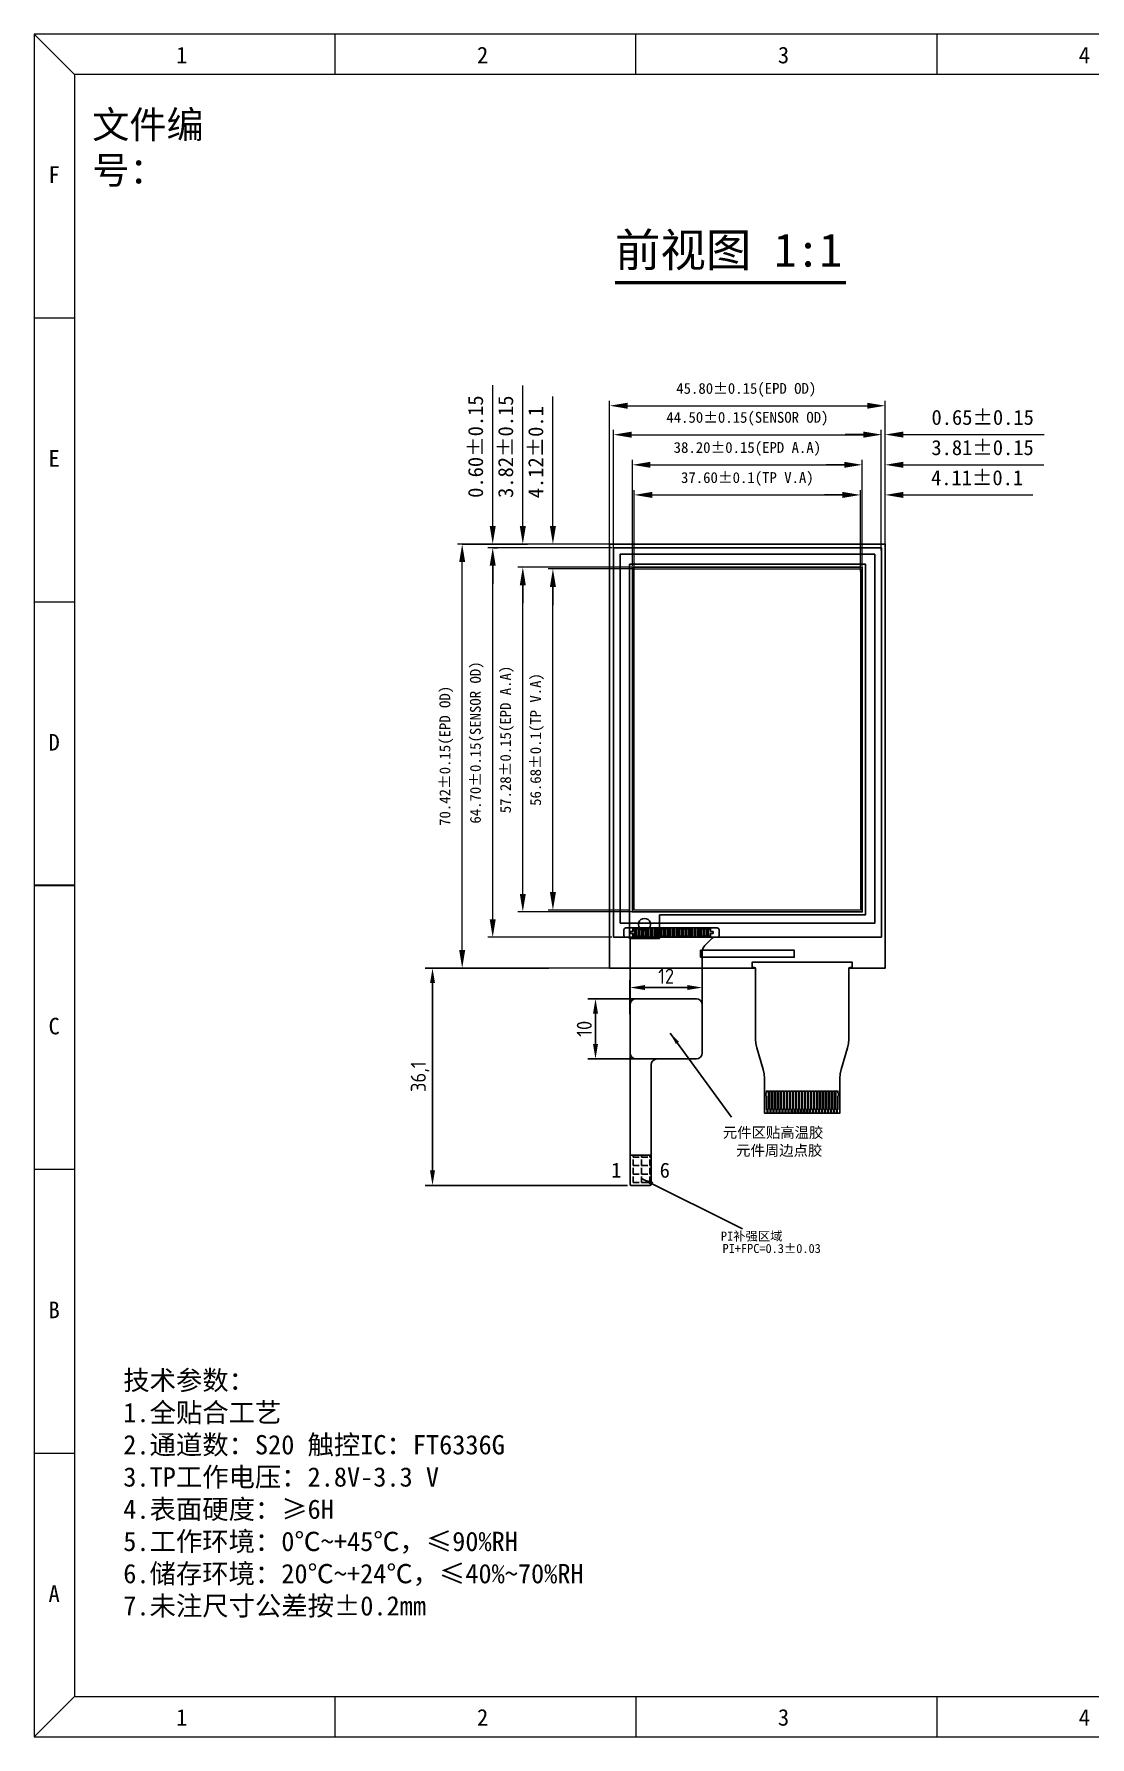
# Model space of a CAD drawing. Header units: millimetres. Extents: x 245 to 11863, y -5369 to 598.
# Drawn here: x 11462.3 to 11637.8, y -5368.9 to -5086.1 of the extents above; entities that cross this region are included whole.
import ezdxf
from ezdxf.enums import TextEntityAlignment as Align

# ---------------------------------------------------------------- set-up
doc = ezdxf.new("R2010")
doc.units = ezdxf.units.MM
for name, color, linetype in [('COVERLENS', 2, 'Continuous'), ('DIM', 7, 'Continuous'), ('GKO', 5, 'Continuous'), ('LCD', 240, 'Continuous'), ('SENSOR', 3, 'Continuous')]:
    doc.layers.add(name, color=color, linetype=linetype)
doc.layers.add('Sundenal', color=4, linetype='Continuous', lineweight=20)
doc.layers.add('文字', color=2, linetype='Continuous', lineweight=20)
doc.styles.get("Standard").update_dxf_attribs({"font": 'isocp2.shx', "bigfont": 'extfont2.shx'})
doc.styles.add('宋体', font='')
doc.styles.get('宋体').set_extended_font_data('SimSun')
doc.dimstyles.new('ISO-25', dxfattribs={"dimtxt": 2.5, "dimasz": 2.5, "dimexe": 1.25, "dimexo": 0.625, "dimtad": 1, "dimdec": 1, "dimtxsty": 'Standard', "dimcen": 2.5, "dimadec": 0, "dimazin": 0, "dimtfac": 1, "dimtdec": 1, "dimtmove": 0, "dimatfit": 3, "dimfxl": 1, "dimarcsym": 0})
doc.dimstyles.new('Sundenal', dxfattribs={"dimtxt": 3.5, "dimasz": 2, "dimexe": 1.5, "dimexo": 0.5, "dimtad": 1, "dimdsep": 46, "dimtxsty": 'Standard', "dimcen": 2.5, "dimadec": 0, "dimazin": 0, "dimtm": 1e-09, "dimtfac": 1, "dimtmove": 0, "dimatfit": 3, "dimfxl": 1, "dimarcsym": 0})
doc.dimstyles.new('Sundenal$0', dxfattribs={"dimtxt": 6, "dimasz": 3, "dimexe": 0.8, "dimexo": 0.8, "dimgap": 0.2, "dimtad": 1, "dimzin": 1, "dimdsep": 46, "dimtxsty": '宋体', "dimcen": 2.5, "dimadec": 0, "dimazin": 0, "dimtfac": 1, "dimtofl": 0, "dimtmove": 0, "dimatfit": 3, "dimfxl": 0.8, "dimtolj": 1, "dimlwd": 13, "dimlwe": 13, "dimarcsym": 0})

# ---------------------------------------------------------------- blocks, each defined once
blk = doc.blocks.new('sundenal')
at = {"layer": 'Sundenal', "color": 4}
blk.add_line((-856.53, 786.48), (-856.53, 805.66), dxfattribs=at)
at = {"layer": 'Sundenal', "color": 4, "lineweight": 30}
blk.add_line((-1122.21, 402.83), (-1141.39, 402.83), dxfattribs=at)
at = {"layer": 'Sundenal', "color": 4}
for points in [[(-1122.21, 786.48), (-1141.39, 805.66)], [(-998.96, 805.66), (-998.96, 786.48)], [(-714.1, 805.66), (-714.1, 786.48)], [(-1141.39, 671.38), (-1122.21, 671.38)], [(-1141.39, 537.11), (-1122.21, 537.11)], [(-1141.39, 268.55), (-1122.21, 268.55)], [(-1141.39, 134.28), (-1122.21, 134.28)], [(-1122.21, 19.18), (-1141.39, 0)], [(-998.96, 19.18), (-998.96, 0)], [(-856.53, 19.18), (-856.53, 0)], [(-714.1, 19.18), (-714.1, 0)]]:
    blk.add_lwpolyline(points, dxfattribs=at)
blk.add_lwpolyline([(-1141.39, 0), (0, 0), (0, 805.66), (-1141.39, 805.66)], close=True, dxfattribs=at)
at = {"layer": 'Sundenal', "ltscale": 0.2}
blk.add_lwpolyline([(-19.18, 786.48), (-1122.21, 786.48), (-1122.21, 19.18), (-19.18, 19.18)], close=True, dxfattribs=at)
at = {"layer": 'Sundenal', "color": 4, "style": '宋体'}
for s, p in [('1', (-1071.5, 795.73)), ('2', (-929.07, 795.73)), ('3', (-786.64, 795.73)), ('4', (-644.21, 795.73)), ('F', (-1131.87, 739.15)), ('E', (-1131.87, 604.87)), ('D', (-1131.87, 470.59)), ('C', (-1131.87, 336.32)), ('B', (-1131.87, 202.04)), ('A', (-1131.87, 67.76)), ('1', (-1071.5, 9.26)), ('2', (-929.07, 9.26)), ('3', (-786.64, 9.26)), ('4', (-644.21, 9.26))]:
    blk.add_text(s, height=7.85, dxfattribs=at).set_placement(p, align=Align.MIDDLE_CENTER)
blk = doc.blocks.new('*D26')
at = {"layer": 'Defpoints', "color": 0, "transparency": 16777216}
for p in [(11603.09, -5152.65), (11603.09, -5172.66), (11558.59, -5172.86)]:
    blk.add_point(p, dxfattribs=at)
at = {"layer": 'DIM', "color": 0, "lineweight": 13, "transparency": 16777216}
for p, q in [((11558.59, -5172.06), (11558.59, -5151.85)), ((11561.59, -5152.65), (11600.09, -5152.65)), ((11603.09, -5171.86), (11603.09, -5151.85))]:
    blk.add_line(p, q, dxfattribs=at)
at = {"layer": 'DIM', "color": 0, "transparency": 16777216}
for points in [[(11561.59, -5152.15), (11561.59, -5153.15), (11558.59, -5152.65)], [(11600.09, -5152.15), (11600.09, -5153.15), (11603.09, -5152.65)]]:
    blk.add_solid(points, dxfattribs=at)
at = {"layer": 'DIM', "color": 0, "lineweight": 30, "transparency": 16777216, "insert": (11580.84, -5150.01), "char_height": 3, "attachment_point": 5, "style": '宋体'}
blk.add_mtext('\\A1;{\\H0.6x;44.50±0.15(SENSOR OD)}', dxfattribs=at)
blk = doc.blocks.new('*D27')
at = {"layer": 'Defpoints', "color": 0, "transparency": 16777216}
for p in [(11599.93, -5157.65), (11561.73, -5175.21), (11599.93, -5175.23)]:
    blk.add_point(p, dxfattribs=at)
at = {"layer": 'DIM', "color": 0, "lineweight": 13, "transparency": 16777216}
for p, q in [((11561.73, -5174.41), (11561.73, -5156.85)), ((11564.73, -5157.65), (11596.93, -5157.65)), ((11599.93, -5174.43), (11599.93, -5156.85))]:
    blk.add_line(p, q, dxfattribs=at)
at = {"layer": 'DIM', "color": 0, "transparency": 16777216}
for points in [[(11564.73, -5157.15), (11564.73, -5158.15), (11561.73, -5157.65)], [(11596.93, -5157.15), (11596.93, -5158.15), (11599.93, -5157.65)]]:
    blk.add_solid(points, dxfattribs=at)
at = {"layer": 'DIM', "color": 0, "lineweight": 30, "transparency": 16777216, "insert": (11580.83, -5155.01), "char_height": 3, "attachment_point": 5, "style": '宋体'}
blk.add_mtext('\\A1;{\\H0.6x;38.20±0.15(EPD A.A)}', dxfattribs=at)
blk = doc.blocks.new('*D28')
at = {"layer": 'Defpoints', "color": 0, "transparency": 16777216}
for p in [(11599.63, -5162.65), (11562.03, -5176.2), (11599.63, -5176.17)]:
    blk.add_point(p, dxfattribs=at)
at = {"layer": 'DIM', "color": 0, "lineweight": 13, "transparency": 16777216}
for p, q in [((11562.03, -5175.4), (11562.03, -5161.85)), ((11565.03, -5162.65), (11596.63, -5162.65)), ((11599.63, -5175.37), (11599.63, -5161.85))]:
    blk.add_line(p, q, dxfattribs=at)
at = {"layer": 'DIM', "color": 0, "transparency": 16777216}
for points in [[(11565.03, -5162.15), (11565.03, -5163.15), (11562.03, -5162.65)], [(11596.63, -5162.15), (11596.63, -5163.15), (11599.63, -5162.65)]]:
    blk.add_solid(points, dxfattribs=at)
at = {"layer": 'DIM', "color": 0, "lineweight": 30, "transparency": 16777216, "insert": (11580.83, -5160.01), "char_height": 3, "attachment_point": 5, "style": '宋体'}
blk.add_mtext('\\A1;{\\H0.6x;37.60±0.1(TP V.A)}', dxfattribs=at)
blk = doc.blocks.new('*D29')
at = {"layer": 'Defpoints', "color": 0, "ltscale": 0.2, "transparency": 16777216}
for p in [(11561.33, -5244.47), (11561.33, -5249.5), (11573.33, -5249.5)]:
    blk.add_point(p, dxfattribs=at)
at = {"layer": 'SENSOR', "color": 0, "lineweight": -2, "ltscale": 0.2, "transparency": 16777216}
for p, q in [((11561.33, -5248.87), (11561.33, -5243.22)), ((11573.33, -5248.87), (11573.33, -5243.22)), ((11570.83, -5244.47), (11563.83, -5244.47))]:
    blk.add_line(p, q, dxfattribs=at)
at = {"layer": 'SENSOR', "color": 0, "ltscale": 0.2, "transparency": 16777216}
for points in [[(11563.83, -5244.05), (11563.83, -5244.88), (11561.33, -5244.47)], [(11570.83, -5244.05), (11570.83, -5244.88), (11573.33, -5244.47)]]:
    blk.add_solid(points, dxfattribs=at)
at = {"layer": 'SENSOR', "color": 0, "ltscale": 0.2, "transparency": 16777216, "insert": (11567.33, -5242.59), "char_height": 2.5, "attachment_point": 5}
blk.add_mtext('12', dxfattribs=at)
blk = doc.blocks.new('*D49')
at = {"layer": 'Defpoints', "color": 0, "ltscale": 0.2, "transparency": 16777216}
for p in [(11564.57, -5246.32), (11555.6, -5256.32), (11564.57, -5256.32)]:
    blk.add_point(p, dxfattribs=at)
at = {"layer": 'SENSOR', "color": 0, "lineweight": -2, "ltscale": 0.2, "transparency": 16777216}
for p, q in [((11563.95, -5246.32), (11554.35, -5246.32)), ((11555.6, -5248.82), (11555.6, -5253.82)), ((11563.95, -5256.32), (11554.35, -5256.32))]:
    blk.add_line(p, q, dxfattribs=at)
at = {"layer": 'SENSOR', "color": 0, "ltscale": 0.2, "transparency": 16777216}
for points in [[(11555.18, -5248.82), (11556.02, -5248.82), (11555.6, -5246.32)], [(11555.18, -5253.82), (11556.02, -5253.82), (11555.6, -5256.32)]]:
    blk.add_solid(points, dxfattribs=at)
at = {"layer": 'SENSOR', "color": 0, "ltscale": 0.2, "transparency": 16777216, "insert": (11553.73, -5251.32), "char_height": 2.5, "attachment_point": 5, "rotation": 90}
blk.add_mtext('10', dxfattribs=at)
blk = doc.blocks.new('*D30')
at = {"layer": 'Defpoints', "color": 0, "ltscale": 0.2, "transparency": 16777216}
for p in [(11528.52, -5241.24), (11548.45, -5241.24), (11561.53, -5277.32)]:
    blk.add_point(p, dxfattribs=at)
at = {"layer": 'SENSOR', "color": 0, "lineweight": -2, "ltscale": 0.2, "transparency": 16777216}
for p, q in [((11547.83, -5241.24), (11527.27, -5241.24)), ((11528.52, -5274.82), (11528.52, -5243.74)), ((11560.91, -5277.32), (11527.27, -5277.32))]:
    blk.add_line(p, q, dxfattribs=at)
at = {"layer": 'SENSOR', "color": 0, "ltscale": 0.2, "transparency": 16777216}
for points in [[(11528.1, -5243.74), (11528.93, -5243.74), (11528.52, -5241.24)], [(11528.1, -5274.82), (11528.93, -5274.82), (11528.52, -5277.32)]]:
    blk.add_solid(points, dxfattribs=at)
at = {"layer": 'SENSOR', "color": 0, "ltscale": 0.2, "transparency": 16777216, "insert": (11526.45, -5259.28), "char_height": 2.5, "attachment_point": 5, "rotation": 90}
blk.add_mtext('36,1', dxfattribs=at)
blk = doc.blocks.new('*D36')
at = {"layer": 'Defpoints', "color": 0, "transparency": 16777216}
for p in [(11603.74, -5147.84), (11603.74, -5172.57), (11557.94, -5175.74)]:
    blk.add_point(p, dxfattribs=at)
at = {"layer": 'DIM', "color": 0, "lineweight": 13, "transparency": 16777216}
for p, q in [((11557.94, -5174.94), (11557.94, -5147.04)), ((11603.74, -5171.77), (11603.74, -5147.04)), ((11560.94, -5147.84), (11600.74, -5147.84))]:
    blk.add_line(p, q, dxfattribs=at)
at = {"layer": 'DIM', "color": 0, "transparency": 16777216}
for points in [[(11560.94, -5147.34), (11560.94, -5148.34), (11557.94, -5147.84)], [(11600.74, -5147.34), (11600.74, -5148.34), (11603.74, -5147.84)]]:
    blk.add_solid(points, dxfattribs=at)
at = {"layer": 'DIM', "color": 0, "lineweight": 30, "transparency": 16777216, "insert": (11580.65, -5145.2), "char_height": 3, "attachment_point": 5, "style": '宋体'}
blk.add_mtext('\\A1;{\\H0.6x;45.80±0.15(EPD OD)}', dxfattribs=at)
blk = doc.blocks.new('*D37')
at = {"layer": 'Defpoints', "color": 0, "transparency": 16777216}
for p in [(11603.74, -5162.65), (11599.63, -5165.64), (11603.74, -5170.97)]:
    blk.add_point(p, dxfattribs=at)
at = {"layer": 'DIM', "color": 0, "lineweight": 13, "transparency": 16777216}
for p, q in [((11596.63, -5162.65), (11593.63, -5162.65)), ((11599.63, -5164.84), (11599.63, -5161.85)), ((11603.74, -5170.17), (11603.74, -5161.85)), ((11606.74, -5162.65), (11628.25, -5162.65))]:
    blk.add_line(p, q, dxfattribs=at)
at = {"layer": 'DIM', "color": 0, "transparency": 16777216}
for points in [[(11596.63, -5162.15), (11596.63, -5163.15), (11599.63, -5162.65)], [(11606.74, -5162.15), (11606.74, -5163.15), (11603.74, -5162.65)]]:
    blk.add_solid(points, dxfattribs=at)
at = {"layer": 'DIM', "color": 0, "lineweight": 30, "transparency": 16777216, "insert": (11619, -5159.81), "char_height": 2.5, "attachment_point": 5, "style": '宋体'}
blk.add_mtext('\\A1;4.11±0.1', dxfattribs=at)
blk = doc.blocks.new('*D38')
at = {"layer": 'Defpoints', "color": 0, "transparency": 16777216}
for p in [(11538.52, -5171.42), (11559.18, -5171.42), (11559.09, -5236.12)]:
    blk.add_point(p, dxfattribs=at)
at = {"layer": 'DIM', "color": 0, "lineweight": 13, "transparency": 16777216}
for p, q in [((11558.38, -5171.42), (11537.72, -5171.42)), ((11538.52, -5233.12), (11538.52, -5174.42)), ((11558.29, -5236.12), (11537.72, -5236.12))]:
    blk.add_line(p, q, dxfattribs=at)
at = {"layer": 'DIM', "color": 0, "transparency": 16777216}
for points in [[(11538.02, -5174.42), (11539.02, -5174.42), (11538.52, -5171.42)], [(11538.02, -5233.12), (11539.02, -5233.12), (11538.52, -5236.12)]]:
    blk.add_solid(points, dxfattribs=at)
at = {"layer": 'DIM', "color": 0, "lineweight": 30, "transparency": 16777216, "insert": (11535.88, -5203.77), "char_height": 3, "attachment_point": 5, "rotation": 90, "style": '宋体'}
blk.add_mtext('\\A1;{\\H0.6x;64.70±0.15(SENSOR OD)}', dxfattribs=at)
blk = doc.blocks.new('*D39')
at = {"layer": 'Defpoints', "color": 0, "transparency": 16777216}
for p in [(11543.52, -5174.64), (11563.03, -5174.64), (11562.57, -5231.91)]:
    blk.add_point(p, dxfattribs=at)
at = {"layer": 'DIM', "color": 0, "lineweight": 13, "transparency": 16777216}
for p, q in [((11562.23, -5174.64), (11542.72, -5174.64)), ((11543.52, -5228.91), (11543.52, -5177.64)), ((11561.77, -5231.91), (11542.72, -5231.91))]:
    blk.add_line(p, q, dxfattribs=at)
at = {"layer": 'DIM', "color": 0, "transparency": 16777216}
for points in [[(11543.02, -5177.64), (11544.02, -5177.64), (11543.52, -5174.64)], [(11543.02, -5228.91), (11544.02, -5228.91), (11543.52, -5231.91)]]:
    blk.add_solid(points, dxfattribs=at)
at = {"layer": 'DIM', "color": 0, "lineweight": 30, "transparency": 16777216, "insert": (11540.88, -5203.27), "char_height": 3, "attachment_point": 5, "rotation": 90, "style": '宋体'}
blk.add_mtext('\\A1;{\\H0.6x;57.28±0.15(EPD A.A)}', dxfattribs=at)
blk = doc.blocks.new('*D40')
at = {"layer": 'Defpoints', "color": 0, "transparency": 16777216}
for p in [(11548.52, -5174.94), (11562.57, -5174.94), (11562.06, -5231.61)]:
    blk.add_point(p, dxfattribs=at)
at = {"layer": 'DIM', "color": 0, "lineweight": 13, "transparency": 16777216}
for p, q in [((11561.77, -5174.94), (11547.72, -5174.94)), ((11548.52, -5228.61), (11548.52, -5177.94)), ((11561.26, -5231.61), (11547.72, -5231.61))]:
    blk.add_line(p, q, dxfattribs=at)
at = {"layer": 'DIM', "color": 0, "transparency": 16777216}
for points in [[(11548.02, -5177.94), (11549.02, -5177.94), (11548.52, -5174.94)], [(11548.02, -5228.61), (11549.02, -5228.61), (11548.52, -5231.61)]]:
    blk.add_solid(points, dxfattribs=at)
at = {"layer": 'DIM', "color": 0, "lineweight": 30, "transparency": 16777216, "insert": (11545.88, -5203.27), "char_height": 3, "attachment_point": 5, "rotation": 90, "style": '宋体'}
blk.add_mtext('\\A1;{\\H0.6x;56.68±0.1(TP V.A)}', dxfattribs=at)
blk = doc.blocks.new('*D41')
at = {"layer": 'Defpoints', "color": 0, "transparency": 16777216}
for p in [(11533.45, -5170.82), (11559.44, -5170.82), (11559.91, -5241.24)]:
    blk.add_point(p, dxfattribs=at)
at = {"layer": 'DIM', "color": 0, "lineweight": 13, "transparency": 16777216}
for p, q in [((11558.64, -5170.82), (11532.65, -5170.82)), ((11533.45, -5238.24), (11533.45, -5173.82)), ((11559.11, -5241.24), (11532.65, -5241.24))]:
    blk.add_line(p, q, dxfattribs=at)
at = {"layer": 'DIM', "color": 0, "transparency": 16777216}
for points in [[(11532.95, -5173.82), (11533.95, -5173.82), (11533.45, -5170.82)], [(11532.95, -5238.24), (11533.95, -5238.24), (11533.45, -5241.24)]]:
    blk.add_solid(points, dxfattribs=at)
at = {"layer": 'DIM', "color": 0, "lineweight": 30, "transparency": 16777216, "insert": (11530.81, -5205.99), "char_height": 3, "attachment_point": 5, "rotation": 90, "style": '宋体'}
blk.add_mtext('\\A1;{\\H0.6x;70.42±0.15(EPD OD)}', dxfattribs=at)
blk = doc.blocks.new('*D42')
at = {"layer": 'Defpoints', "color": 0, "transparency": 16777216}
for p in [(11548.52, -5170.82), (11558.64, -5170.82), (11551.5, -5174.94)]:
    blk.add_point(p, dxfattribs=at)
at = {"layer": 'DIM', "color": 0, "lineweight": 13, "transparency": 16777216}
for p, q in [((11548.52, -5167.82), (11548.52, -5146.31)), ((11557.84, -5170.82), (11547.72, -5170.82)), ((11550.7, -5174.94), (11547.72, -5174.94)), ((11548.52, -5177.94), (11548.52, -5180.94))]:
    blk.add_line(p, q, dxfattribs=at)
at = {"layer": 'DIM', "color": 0, "transparency": 16777216}
for points in [[(11548.02, -5167.82), (11549.02, -5167.82), (11548.52, -5170.82)], [(11548.02, -5177.94), (11549.02, -5177.94), (11548.52, -5174.94)]]:
    blk.add_solid(points, dxfattribs=at)
at = {"layer": 'DIM', "color": 0, "lineweight": 30, "transparency": 16777216, "insert": (11545.68, -5155.56), "char_height": 2.5, "attachment_point": 5, "rotation": 90, "style": '宋体'}
blk.add_mtext('\\A1;4.12±0.1', dxfattribs=at)
blk = doc.blocks.new('*D43')
at = {"layer": 'Defpoints', "color": 0, "transparency": 16777216}
for p in [(11532.65, -5170.82), (11543.52, -5170.82), (11545.35, -5174.64)]:
    blk.add_point(p, dxfattribs=at)
at = {"layer": 'DIM', "color": 0, "lineweight": 13, "transparency": 16777216}
for p, q in [((11543.52, -5167.82), (11543.52, -5144.47)), ((11533.45, -5170.82), (11544.32, -5170.82)), ((11544.55, -5174.64), (11542.72, -5174.64)), ((11543.52, -5177.64), (11543.52, -5180.64))]:
    blk.add_line(p, q, dxfattribs=at)
at = {"layer": 'DIM', "color": 0, "transparency": 16777216}
for points in [[(11543.02, -5167.82), (11544.02, -5167.82), (11543.52, -5170.82)], [(11543.02, -5177.64), (11544.02, -5177.64), (11543.52, -5174.64)]]:
    blk.add_solid(points, dxfattribs=at)
at = {"layer": 'DIM', "color": 0, "lineweight": 30, "transparency": 16777216, "insert": (11540.68, -5154.65), "char_height": 2.5, "attachment_point": 5, "rotation": 90, "style": '宋体'}
blk.add_mtext('\\A1;3.82±0.15', dxfattribs=at)
blk = doc.blocks.new('*D44')
at = {"layer": 'Defpoints', "color": 0, "transparency": 16777216}
for p in [(11532.65, -5170.82), (11537.72, -5171.42), (11538.52, -5170.82)]:
    blk.add_point(p, dxfattribs=at)
at = {"layer": 'DIM', "color": 0, "lineweight": 13, "transparency": 16777216}
for p, q in [((11538.52, -5167.82), (11538.52, -5144.43)), ((11533.45, -5170.82), (11539.32, -5170.82)), ((11538.52, -5171.42), (11539.32, -5171.42)), ((11538.52, -5174.42), (11538.52, -5177.42))]:
    blk.add_line(p, q, dxfattribs=at)
at = {"layer": 'DIM', "color": 0, "transparency": 16777216}
for points in [[(11538.02, -5167.82), (11539.02, -5167.82), (11538.52, -5170.82)], [(11538.02, -5174.42), (11539.02, -5174.42), (11538.52, -5171.42)]]:
    blk.add_solid(points, dxfattribs=at)
at = {"layer": 'DIM', "color": 0, "lineweight": 30, "transparency": 16777216, "insert": (11535.68, -5154.63), "char_height": 2.5, "attachment_point": 5, "rotation": 90, "style": '宋体'}
blk.add_mtext('\\A1;0.60±0.15', dxfattribs=at)
blk = doc.blocks.new('*D47')
at = {"layer": 'COVERLENS', "color": 0, "lineweight": 13, "ltscale": 0.2, "transparency": 16777216}
for p, q in [((11600.09, -5152.63), (11597.09, -5152.63)), ((11603.09, -5151.85), (11603.09, -5151.83)), ((11603.74, -5151.85), (11603.74, -5151.83)), ((11606.74, -5152.63), (11630.13, -5152.63))]:
    blk.add_line(p, q, dxfattribs=at)
at = {"layer": 'COVERLENS', "color": 0, "ltscale": 0.2, "transparency": 16777216}
for points in [[(11600.09, -5152.13), (11600.09, -5153.13), (11603.09, -5152.63)], [(11606.74, -5152.13), (11606.74, -5153.13), (11603.74, -5152.63)]]:
    blk.add_solid(points, dxfattribs=at)
at = {"layer": 'Defpoints', "color": 0, "ltscale": 0.2, "transparency": 16777216}
for p in [(11603.09, -5152.65), (11603.74, -5152.63), (11603.74, -5152.65)]:
    blk.add_point(p, dxfattribs=at)
at = {"layer": 'COVERLENS', "color": 0, "ltscale": 0.2, "transparency": 16777216, "insert": (11619.93, -5149.79), "char_height": 2.5, "attachment_point": 5, "style": '宋体'}
blk.add_mtext('\\A1;0.65±0.15', dxfattribs=at)
blk = doc.blocks.new('*D48')
at = {"layer": 'COVERLENS', "color": 0, "lineweight": 13, "ltscale": 0.2, "transparency": 16777216}
for p, q in [((11596.93, -5157.65), (11593.93, -5157.65)), ((11599.93, -5156.85), (11599.93, -5156.85)), ((11603.74, -5156.85), (11603.74, -5156.85)), ((11606.74, -5157.65), (11630.09, -5157.65))]:
    blk.add_line(p, q, dxfattribs=at)
at = {"layer": 'COVERLENS', "color": 0, "ltscale": 0.2, "transparency": 16777216}
for points in [[(11596.93, -5157.15), (11596.93, -5158.15), (11599.93, -5157.65)], [(11606.74, -5157.15), (11606.74, -5158.15), (11603.74, -5157.65)]]:
    blk.add_solid(points, dxfattribs=at)
at = {"layer": 'Defpoints', "color": 0, "ltscale": 0.2, "transparency": 16777216}
for p in [(11599.93, -5157.65), (11603.74, -5157.65), (11603.74, -5157.65)]:
    blk.add_point(p, dxfattribs=at)
at = {"layer": 'COVERLENS', "color": 0, "ltscale": 0.2, "transparency": 16777216, "insert": (11619.91, -5154.81), "char_height": 2.5, "attachment_point": 5, "style": '宋体'}
blk.add_mtext('\\A1;3.81±0.15', dxfattribs=at)

msp = doc.modelspace()

# ---------------------------------------------------------------- hatches: boundary and pattern name
at = {"layer": 'GKO'}
h = msp.add_hatch(dxfattribs=at)
h.set_pattern_fill('ANGLE', color=256, scale=0.2, style=0)
h.set_pattern_definition([(0, (427.7644, -440.4253), (0, 1.397), [1.016, -0.381]), (90, (427.7644, -440.4253), (-1.397, 9e-17), [1.016, -0.381])])
h.paths.add_polyline_path([(11561.5318, -5277.3246), (11564.6319, -5277.3246, 0.41421356), (11564.8319, -5277.1246), (11564.8319, -5272.3246), (11561.3318, -5272.3246), (11561.3318, -5277.1246, 0.41421356)])

# ---------------------------------------------------------------- linework, layer by layer
at = {"layer": 'COVERLENS', "color": 2, "linetype": 'Continuous', "lineweight": 0}
msp.add_lwpolyline([(11562.0336, -5174.9368), (11599.6303, -5174.9368), (11599.6303, -5231.613), (11562.0336, -5231.613)], close=True, dxfattribs=at)
at = {"layer": 'DIM', "lineweight": 30, "ltscale": 0.2, "const_width": 0.5539}
msp.add_lwpolyline([(11558.8277, -5127.4078), (11597.24, -5127.4078)], dxfattribs=at)
at = {"layer": 'GKO'}
msp.add_line((11561.3318, -5272.3246), (11564.8319, -5272.3246), dxfattribs=at)
for points in [[(11560.6318, -5236.1249, -0.41421356), (11560.3318, -5235.8249), (11560.3318, -5234.8749, -0.41421356), (11560.6318, -5234.5749), (11575.8318, -5234.5749, -0.41421356), (11576.1318, -5234.8749), (11576.1318, -5235.8249, -0.41421356), (11575.8318, -5236.1249), (11575.3389, -5236.1249, 0.19891237), (11574.9854, -5236.2713), (11573.7712, -5237.4856, 0.19891237), (11573.3318, -5238.5462), (11573.3318, -5255.3249, -0.41421356), (11572.3318, -5256.3249), (11565.8319, -5256.3249, 0.41421356), (11564.8319, -5257.3249), (11564.8319, -5277.1246, -0.41421356), (11564.6319, -5277.3246), (11561.5318, -5277.3246, -0.41421356), (11561.3318, -5277.1246), (11561.3318, -5236.4249, 0.41421356), (11561.0318, -5236.1249)], [(11562.3318, -5256.3249), (11572.3318, -5256.3249, 0.41421356), (11573.3318, -5255.3249), (11573.3318, -5247.3249, 0.41421356), (11572.3318, -5246.3249), (11562.3318, -5246.3249, 0.41421356), (11561.3318, -5247.3249), (11561.3318, -5255.3249, 0.41421356)], [(11562.3318, -5256.3249), (11572.3318, -5256.3249, 0.41421356), (11573.3318, -5255.3249), (11573.3318, -5247.3249, 0.41421356), (11572.3318, -5246.3249), (11562.3318, -5246.3249, 0.41421356), (11561.3318, -5247.3249), (11561.3318, -5255.3249, 0.41421356)]]:
    msp.add_lwpolyline(points, format="xyb", close=True, dxfattribs=at)
for points in [[(11561.7818, -5235.1749), (11561.3318, -5235.1749), (11561.3318, -5235.4749), (11561.7818, -5235.4749), (11561.7818, -5235.9249), (11562.0818, -5235.9249), (11562.0818, -5234.7249), (11561.7818, -5234.7249)], [(11562.3818, -5235.9249), (11562.6818, -5235.9249), (11562.6818, -5234.7249), (11562.3818, -5234.7249)], [(11562.9818, -5235.9249), (11563.2818, -5235.9249), (11563.2818, -5234.7249), (11562.9818, -5234.7249)], [(11563.5818, -5235.9249), (11563.8818, -5235.9249), (11563.8818, -5234.7249), (11563.5818, -5234.7249)], [(11564.1818, -5235.9249), (11564.4818, -5235.9249), (11564.4818, -5234.7249), (11564.1818, -5234.7249)], [(11564.7818, -5235.9249), (11565.0818, -5235.9249), (11565.0818, -5234.7249), (11564.7818, -5234.7249)], [(11565.3818, -5235.9249), (11565.6818, -5235.9249), (11565.6818, -5234.7249), (11565.3818, -5234.7249)], [(11565.9818, -5235.9249), (11566.2818, -5235.9249), (11566.2818, -5234.7249), (11565.9818, -5234.7249)], [(11566.5818, -5235.9249), (11566.8818, -5235.9249), (11566.8818, -5234.7249), (11566.5818, -5234.7249)], [(11567.1818, -5235.9249), (11567.4818, -5235.9249), (11567.4818, -5234.7249), (11567.1818, -5234.7249)], [(11567.7818, -5235.9249), (11568.0818, -5235.9249), (11568.0818, -5234.7249), (11567.7818, -5234.7249)], [(11568.3818, -5235.9249), (11568.6818, -5235.9249), (11568.6818, -5234.7249), (11568.3818, -5234.7249)], [(11568.9818, -5235.9249), (11569.2818, -5235.9249), (11569.2818, -5234.7249), (11568.9818, -5234.7249)], [(11569.5818, -5235.9249), (11569.8818, -5235.9249), (11569.8818, -5234.7249), (11569.5818, -5234.7249)], [(11570.1818, -5235.9249), (11570.4818, -5235.9249), (11570.4818, -5234.7249), (11570.1818, -5234.7249)], [(11570.7818, -5235.9249), (11571.0818, -5235.9249), (11571.0818, -5234.7249), (11570.7818, -5234.7249)], [(11571.3818, -5235.9249), (11571.6818, -5235.9249), (11571.6818, -5234.7249), (11571.3818, -5234.7249)], [(11571.9818, -5235.9249), (11572.2818, -5235.9249), (11572.2818, -5234.7249), (11571.9818, -5234.7249)], [(11572.5818, -5235.9249), (11572.8818, -5235.9249), (11572.8818, -5234.7249), (11572.5818, -5234.7249)], [(11573.1818, -5235.9249), (11573.4818, -5235.9249), (11573.4818, -5234.7249), (11573.1818, -5234.7249)], [(11573.7818, -5235.9249), (11574.0818, -5235.9249), (11574.0818, -5234.7249), (11573.7818, -5234.7249)], [(11574.6818, -5235.1749), (11575.1318, -5235.1749), (11575.1318, -5235.4749), (11574.6818, -5235.4749), (11574.6818, -5235.9249), (11574.3818, -5235.9249), (11574.3818, -5234.7249), (11574.6818, -5234.7249)]]:
    msp.add_lwpolyline(points, close=True, dxfattribs=at)
at = {"layer": 'LCD', "linetype": 'Continuous'}
for points in [[(11582.1545, -5241.2415), (11557.9433, -5241.2415), (11557.9433, -5170.8211), (11603.7386, -5170.8211), (11603.7386, -5241.2415), (11597.8942, -5241.2415), (11597.717, -5241.2415)], [(11597.6942, -5247.7002), (11597.6942, -5253.0363)], [(11584.509, -5261.6764), (11584.509, -5264.6943), (11584.6271, -5264.6943), (11584.6271, -5265.1988), (11584.7407, -5265.1988), (11584.7407, -5264.6943), (11584.8588, -5264.6943), (11584.8588, -5261.6764), (11584.509, -5261.6764), (11584.509, -5261.9808)], [(11585.0088, -5261.6764), (11585.0088, -5264.6943), (11585.1271, -5264.6943), (11585.1271, -5265.1988), (11585.2408, -5265.1988), (11585.2408, -5264.6943), (11585.3588, -5264.6943), (11585.3588, -5261.6764), (11585.0088, -5261.6764), (11585.0088, -5261.9808)], [(11585.5089, -5261.6764), (11585.5089, -5264.6943), (11585.6269, -5264.6943), (11585.6269, -5265.1988), (11585.7453, -5265.1988), (11585.7453, -5264.6943), (11585.8589, -5264.6943), (11585.8589, -5261.6764), (11585.5089, -5261.6764), (11585.5089, -5261.9808)], [(11586.0134, -5261.6764), (11586.0134, -5264.6943), (11586.127, -5264.6943), (11586.127, -5265.1988), (11586.2451, -5265.1988), (11586.2451, -5264.6943), (11586.3587, -5264.6943), (11586.3587, -5261.6764), (11586.0134, -5261.6764), (11586.0134, -5261.9808)], [(11586.5132, -5261.6764), (11586.5132, -5264.6943), (11586.6268, -5264.6943), (11586.6268, -5265.1988), (11586.7451, -5265.1988), (11586.7451, -5264.6943), (11586.8632, -5264.6943), (11586.8632, -5261.6764), (11586.5132, -5261.6764), (11586.5132, -5261.9808)], [(11587.0132, -5261.6764), (11587.0132, -5264.6943), (11587.1313, -5264.6943), (11587.1313, -5265.1988), (11587.2449, -5265.1988), (11587.2449, -5264.6943), (11587.3633, -5264.6943), (11587.3633, -5261.6764), (11587.0132, -5261.6764), (11587.0132, -5261.9808)], [(11587.5133, -5261.6764), (11587.5133, -5264.6943), (11587.6314, -5264.6943), (11587.6314, -5265.1988), (11587.745, -5265.1988), (11587.745, -5264.6943), (11587.8631, -5264.6943), (11587.8631, -5261.6764), (11587.5133, -5261.6764), (11587.5133, -5261.9808)], [(11588.0131, -5261.6764), (11588.0131, -5264.6943), (11588.1315, -5264.6943), (11588.1315, -5265.1988), (11588.2495, -5265.1988), (11588.2495, -5264.6943), (11588.3631, -5264.6943), (11588.3631, -5261.6764), (11588.0131, -5261.6764), (11588.0131, -5261.9808)], [(11588.5176, -5261.6764), (11588.5176, -5264.6943), (11588.6312, -5264.6943), (11588.6312, -5265.1988), (11588.7496, -5265.1988), (11588.7496, -5264.6943), (11588.8677, -5264.6943), (11588.8677, -5261.6764), (11588.5176, -5261.6764), (11588.5176, -5261.9808)], [(11589.0177, -5261.6764), (11589.0177, -5264.6943), (11589.1221, -5264.6943), (11589.1221, -5265.1988), (11589.2494, -5265.1988), (11589.2494, -5264.6943), (11589.3677, -5264.6943), (11589.3677, -5261.6764), (11589.0177, -5261.6764), (11589.0177, -5261.9808)], [(11589.5086, -5261.6764), (11589.5086, -5264.6943), (11589.6222, -5264.6943), (11589.6222, -5265.1988), (11589.7495, -5265.1988), (11589.7495, -5264.6943), (11589.8675, -5264.6943), (11589.8675, -5261.6764), (11589.5086, -5261.6764), (11589.5086, -5261.9808)], [(11590.0084, -5261.6764), (11590.0084, -5264.6943), (11590.122, -5264.6943), (11590.122, -5265.1988), (11590.254, -5265.1988), (11590.254, -5264.6943), (11590.3584, -5264.6943), (11590.3584, -5261.6764), (11590.0084, -5261.6764), (11590.0084, -5261.9808)], [(11590.5085, -5261.6764), (11590.5085, -5264.6943), (11590.6265, -5264.6943), (11590.6265, -5265.1988), (11590.7538, -5265.1988), (11590.7538, -5264.6943), (11590.8585, -5264.6943), (11590.8585, -5261.6764), (11590.5085, -5261.6764), (11590.5085, -5261.9808)], [(11591.0082, -5261.6764), (11591.0082, -5264.6943), (11591.1266, -5264.6943), (11591.1266, -5265.1988), (11591.2402, -5265.1988), (11591.2402, -5264.6943), (11591.3583, -5264.6943), (11591.3583, -5261.6764), (11591.0082, -5261.6764), (11591.0082, -5261.9808)], [(11591.5083, -5261.6764), (11591.5083, -5264.6943), (11591.6264, -5264.6943), (11591.6264, -5265.1988), (11591.7447, -5265.1988), (11591.7447, -5264.6943), (11591.8584, -5264.6943), (11591.8584, -5261.6764), (11591.5083, -5261.6764), (11591.5083, -5261.9808)], [(11592.0128, -5261.6764), (11592.0128, -5264.6943), (11592.1265, -5264.6943), (11592.1265, -5265.1988), (11592.2445, -5265.1988), (11592.2445, -5264.6943), (11592.3581, -5264.6943), (11592.3581, -5261.6764), (11592.0128, -5261.6764), (11592.0128, -5261.9808)], [(11592.5129, -5261.6764), (11592.5129, -5264.6943), (11592.6265, -5264.6943), (11592.6265, -5265.1988), (11592.7446, -5265.1988), (11592.7446, -5264.6943), (11592.8627, -5264.6943), (11592.8627, -5261.6764), (11592.5129, -5261.6764), (11592.5129, -5261.9808)], [(11593.0127, -5261.6764), (11593.0127, -5264.6943), (11593.131, -5264.6943), (11593.131, -5265.1988), (11593.2447, -5265.1988), (11593.2447, -5264.6943), (11593.3627, -5264.6943), (11593.3627, -5261.6764), (11593.0127, -5261.6764), (11593.0127, -5261.9808)], [(11593.5128, -5261.6764), (11593.5128, -5264.6943), (11593.6308, -5264.6943), (11593.6308, -5265.1988), (11593.7445, -5265.1988), (11593.7445, -5264.6943), (11593.8628, -5264.6943), (11593.8628, -5261.6764), (11593.5128, -5261.6764), (11593.5128, -5261.9808)], [(11594.0125, -5261.6764), (11594.0125, -5264.6943), (11594.1309, -5264.6943), (11594.1309, -5265.1988), (11594.249, -5265.1988), (11594.249, -5264.6943), (11594.3626, -5264.6943), (11594.3626, -5261.6764), (11594.0125, -5261.6764), (11594.0125, -5261.9808)], [(11594.5171, -5261.6764), (11594.5171, -5264.6943), (11594.6307, -5264.6943), (11594.6307, -5265.1988), (11594.749, -5265.1988), (11594.749, -5264.6943), (11594.8627, -5264.6943), (11594.8627, -5261.6764), (11594.5171, -5261.6764), (11594.5171, -5261.9808)], [(11595.0171, -5261.6764), (11595.0171, -5264.6943), (11595.1308, -5264.6943), (11595.1308, -5265.1988), (11595.2488, -5265.1988), (11595.2488, -5264.6943), (11595.3672, -5264.6943), (11595.3672, -5261.6764), (11595.0171, -5261.6764), (11595.0171, -5261.9808)]]:
    msp.add_lwpolyline(points, dxfattribs=at)
for points in [[(11559.691, -5233.7937), (11559.691, -5232.144), (11559.691, -5172.4937), (11601.991, -5172.4937), (11601.991, -5233.7937), (11559.691, -5233.7937)], [(11561.2471, -5174.1323), (11600.4348, -5174.1323), (11600.4348, -5232.4175), (11566.2423, -5232.4175), (11566.2423, -5236.3103), (11561.2471, -5236.3103), (11561.2471, -5232.4175)], [(11561.7336, -5174.6368), (11599.9303, -5174.6368), (11599.9303, -5231.913), (11561.7336, -5231.913)], [(11564.0514, -5234.956), (11564.3334, -5234.8148), (11564.5559, -5234.5923), (11564.6923, -5234.3103), (11564.7423, -5234.0058), (11564.6923, -5233.6924), (11564.5559, -5233.4104), (11564.3334, -5233.1879), (11564.0514, -5233.0468), (11563.7377, -5233.0265), (11563.4333, -5233.0468), (11563.156, -5233.1879), (11562.9335, -5233.4104), (11562.7971, -5233.6924), (11562.7379, -5234.0058), (11562.7971, -5234.3103), (11562.9335, -5234.5923), (11563.156, -5234.8148), (11563.4333, -5234.956), (11563.7377, -5235.0012)], [(11573.0599, -5239.4374), (11588.6085, -5239.4374), (11588.6085, -5238.2784), (11573.0599, -5238.2784)], [(11582.1773, -5241.3463), (11582.1228, -5241.1918), (11581.982, -5241.1326), (11581.6319, -5241.1326), (11581.6319, -5240.2328), (11598.2306, -5240.2328), (11598.2306, -5241.1326), (11597.8942, -5241.1326), (11597.7534, -5241.1918), (11597.6942, -5241.3463), (11597.6942, -5253.0499), (11597.635, -5253.7861), (11597.4761, -5254.4998), (11596.4034, -5258.1039), (11596.2398, -5258.8221), (11596.1942, -5259.5583), (11596.1942, -5265.3396), (11583.6817, -5265.3396), (11583.6817, -5259.5583), (11583.6364, -5258.8221), (11583.4727, -5258.1039), (11582.3909, -5254.4998), (11582.2365, -5253.7861), (11582.1773, -5253.0499), (11582.1773, -5242.6326)], [(11584.359, -5264.6943), (11584.359, -5261.6764), (11584.0089, -5261.6764), (11584.0089, -5261.9808), (11583.9136, -5261.9808), (11583.9136, -5262.4854), (11584.0089, -5262.4854), (11584.0089, -5264.6943), (11584.1226, -5264.6943), (11584.1226, -5265.1988), (11584.2545, -5265.1988), (11584.2545, -5264.6943)], [(11595.5172, -5264.6943), (11595.5172, -5261.6764), (11595.867, -5261.6764), (11595.867, -5261.9808), (11595.9581, -5261.9808), (11595.9581, -5262.4854), (11595.867, -5262.4854), (11595.867, -5264.6943), (11595.7489, -5264.6943), (11595.7489, -5265.1988), (11595.6217, -5265.1988), (11595.6217, -5264.6943)]]:
    msp.add_lwpolyline(points, close=True, dxfattribs=at)
at = {"layer": 'SENSOR', "linetype": 'Continuous'}
msp.add_lwpolyline([(11603.092, -5236.1249), (11603.092, -5171.4249), (11558.592, -5171.4249), (11558.592, -5236.1249)], close=True, dxfattribs=at)

# ---------------------------------------------------------------- block references
at = {"layer": 'Sundenal', "xscale": 0.3510397440006727, "yscale": 0.3510397440006727, "zscale": 0.3510397440006727}
msp.add_blockref('sundenal', (11862.9813, -5368.9288), dxfattribs=at)

# ---------------------------------------------------------------- texts
at = {"layer": 'DIM', "lineweight": 30, "ltscale": 0.2, "insert": (11558.8243, -5119.207), "char_height": 5.53857, "width": 38.415772, "attachment_point": 1, "style": '宋体'}
msp.add_mtext('前视图 1:1', dxfattribs=at)
at = {"layer": 'DIM'}
for s, insert, char_height, width, attachment_point in [('{\\fSimSun|b0|i0|c134|p2;元件区贴高温胶}', (11576.7511, -5267.6689), 1.75, 30.086134, 1), ('{\\fSimSun|b0|i0|c134|p2;元件周边点胶}', (11578.9612, -5270.6474), 1.75, 30.086134, 1), ('{\\fSimSun|b0|i0|c134|p2;1}', (11558.2027, -5273.5473), 2.5, 42.980191, 1), ('{\\fSimSun|b0|i0|c134|p2;1}', (11558.2027, -5273.5473), 2.5, 42.980191, 1), ('{\\fSimSun|b0|i0|c134|p2;6}', (11567.961, -5273.5473), 2.5, 42.980191, 3), ('{\\fSimSun|b0|i0|c134|p2;6}', (11567.961, -5273.5473), 2.5, 42.980191, 3)]:
    msp.add_mtext(s, dxfattribs=dict(at, insert=insert, char_height=char_height, width=width, attachment_point=attachment_point))
at = {"layer": 'DIM', "lineweight": 30, "char_height": 1.5, "width": 17.625495, "attachment_point": 3, "style": '宋体'}
for s, insert in [('{\\fSimSun|b0|i0|c134|p2;PI补强区域}', (11586.6566, -5284.99)), ('PI+FPC=0.3%%P0.03', (11593.0325, -5287.0522))]:
    msp.add_mtext(s, dxfattribs=dict(at, insert=insert))
at = {"layer": '文字', "color": 0, "insert": (11471.9694, -5098.8907), "char_height": 4.53079, "width": 28.92164, "attachment_point": 1, "style": '宋体'}
msp.add_mtext('文件编号：', dxfattribs=at)
at = {"layer": '文字', "color": 7, "insert": (11477.1328, -5308.091), "char_height": 3.209811, "width": 152.673705, "attachment_point": 1, "style": '宋体'}
msp.add_mtext('{\\fSimSun|b0|i0|c134|p54;技术参数}：\\P1.全贴合工艺\\P2.通道数：S20 触控IC：FT6336G\\P3.TP工作电压：2.8V-3.3 V \\P4.表面硬度：≥6H\\P5.工作环境：0℃~+45℃，≤90%RH\\P6.储存环境：20℃~+24℃，≤40%~70%RH\\P7.未注尺寸公差按±0.2mm', dxfattribs=at)

# ---------------------------------------------------------------- dimensions: what is measured, and where the dimension line sits
at = {"layer": 'COVERLENS', "color": 0, "ltscale": 0.2}
for base, p1, p2, picture, middle in [((11603.7386, -5152.6311), (11603.092, -5152.6549), (11603.7386, -5152.6549), '*D47', (11619.9331, -5149.7908)), ((11603.7386, -5157.6508), (11599.9303, -5157.6549), (11603.7386, -5157.6549), '*D48', (11619.9122, -5154.8106))]:
    dim = msp.add_linear_dim(base=base, p1=p1, p2=p2, dimstyle='Sundenal$0', override={"dimtxt": 2.5, "dimgap": 1.5, "dimtol": 1, "dimlim": 0, "dimtp": 0.15, "dimtm": 0.15}, dxfattribs=at)
    dim.commit()
    dim.dimension.update_dxf_attribs({"geometry": picture, "text_midpoint": middle})
at = {"layer": 'DIM', "lineweight": 30}
for base, p1, p2, text, override, picture, middle in [((11603.7386, -5147.838), (11557.9433, -5175.7418), (11603.7386, -5172.5748), '{\\H0.6x;<>(EPD OD)}', {"dimtxt": 3, "dimgap": 1.5, "dimtol": 1, "dimtp": 0.15, "dimtm": 0.15}, '*D36', (11580.6511, -5147.838)), ((11603.092, -5152.6549), (11558.592, -5172.8639), (11603.092, -5172.6623), '{\\H0.6x;<>(SENSOR OD)}', {"dimtxt": 3, "dimgap": 1.5, "dimtol": 1, "dimtp": 0.15, "dimtm": 0.15}, '*D26', (11580.842, -5152.6549)), ((11599.9303, -5157.6549), (11561.7336, -5175.213), (11599.9303, -5175.2284), '{\\H0.6x;<>(EPD A.A)}', {"dimtxt": 3, "dimgap": 1.5, "dimtol": 1, "dimtp": 0.15, "dimtm": 0.15}, '*D27', (11580.832, -5157.6549)), ((11599.6303, -5162.6549), (11562.0336, -5176.2002), (11599.6303, -5176.1731), '{\\H0.6x;<>(TP V.A)}', {"dimtxt": 3, "dimgap": 1.5, "dimtol": 1, "dimtp": 0.1, "dimtm": 0.1}, '*D28', (11580.832, -5162.6549))]:
    dim = msp.add_linear_dim(base=base, p1=p1, p2=p2, text=text, dimstyle='Sundenal$0', override=override, dxfattribs=at)
    dim.commit()
    dim.dimension.update_dxf_attribs({"geometry": picture, "text_midpoint": middle, "dimtype": 160})
for base, p1, p2, override, picture, middle in [((11538.5154, -5170.8211), (11537.7154, -5171.4249), (11532.6509, -5170.8211), {"dimtxt": 2.5, "dimgap": 1.5, "dimtol": 1, "dimtp": 0.15, "dimtm": 0.15}, '*D44', (11535.6751, -5154.6266)), ((11543.5154, -5170.8211), (11545.3494, -5174.6368), (11532.6509, -5170.8211), {"dimtxt": 2.5, "dimgap": 1.5, "dimtol": 1, "dimtp": 0.15, "dimtm": 0.15}, '*D43', (11540.6751, -5154.6475)), ((11548.5154, -5170.8211), (11551.5022, -5174.9368), (11558.6432, -5170.8211), {"dimtxt": 2.5, "dimgap": 1.5, "dimtol": 1, "dimtp": 0.1, "dimtm": 0.1}, '*D42', (11545.6751, -5155.5641))]:
    dim = msp.add_linear_dim(base=base, p1=p1, p2=p2, angle=90, dimstyle='Sundenal$0', override=override, dxfattribs=at)
    dim.commit()
    dim.dimension.update_dxf_attribs({"geometry": picture, "text_midpoint": middle})
dim = msp.add_linear_dim(base=(11603.7386, -5162.6549), p1=(11599.6303, -5165.6417), p2=(11603.7386, -5170.9748), dimstyle='Sundenal$0', override={"dimtxt": 2.5, "dimgap": 1.5, "dimtol": 1, "dimtp": 0.1, "dimtm": 0.1}, dxfattribs=at)
dim.commit()
dim.dimension.update_dxf_attribs({"geometry": '*D37', "text_midpoint": (11618.9956, -5159.8146)})
for base, p1, p2, text, override, picture, middle in [((11533.4509, -5170.8211), (11559.9129, -5241.2415), (11559.4432, -5170.8211), '{\\H0.6x;<>(EPD OD)}', {"dimtxt": 3, "dimgap": 1.5, "dimtol": 1, "dimtp": 0.15, "dimtm": 0.15}, '*D41', (11533.4509, -5205.9898)), ((11538.5154, -5171.4249), (11559.0914, -5236.1249), (11559.1768, -5171.4249), '{\\H0.6x;<>(SENSOR OD)}', {"dimtxt": 3, "dimgap": 1.5, "dimtol": 1, "dimtp": 0.15, "dimtm": 0.15}, '*D38', (11538.5154, -5203.7749)), ((11543.5154, -5174.6368), (11562.5705, -5231.913), (11563.0324, -5174.6368), '{\\H0.6x;<>(EPD A.A)}', {"dimtxt": 3, "dimgap": 1.5, "dimtol": 1, "dimtp": 0.15, "dimtm": 0.15}, '*D39', (11543.5154, -5203.2749)), ((11548.5154, -5174.9368), (11562.0607, -5231.613), (11562.5732, -5174.9368), '{\\H0.6x;<>(TP V.A)}', {"dimtxt": 3, "dimgap": 1.5, "dimtol": 1, "dimtp": 0.1, "dimtm": 0.1}, '*D40', (11548.5154, -5203.2749))]:
    dim = msp.add_linear_dim(base=base, p1=p1, p2=p2, angle=90, text=text, dimstyle='Sundenal$0', override=override, dxfattribs=at)
    dim.commit()
    dim.dimension.update_dxf_attribs({"geometry": picture, "text_midpoint": middle, "dimtype": 160})
at = {"layer": 'SENSOR', "color": 0, "ltscale": 0.2}
for base, p1, p2, picture, middle in [((11528.5154, -5241.2415), (11561.5318, -5277.3246), (11548.4529, -5241.2415), '*D30', (11526.4529, -5259.2831)), ((11555.6008, -5256.3249), (11564.57, -5246.3249), (11564.57, -5256.3249), '*D49', (11553.7258, -5251.3249))]:
    dim = msp.add_linear_dim(base=base, p1=p1, p2=p2, angle=90, dimstyle='ISO-25', override={"dimfxl": 1.25}, dxfattribs=at)
    dim.commit()
    dim.dimension.update_dxf_attribs({"geometry": picture, "text_midpoint": middle})
dim = msp.add_linear_dim(base=(11561.3318, -5244.4671), p1=(11573.3318, -5249.4973), p2=(11561.3318, -5249.4973), dimstyle='ISO-25', override={"dimfxl": 1.25}, dxfattribs=at)
dim.commit()
dim.dimension.update_dxf_attribs({"geometry": '*D29', "text_midpoint": (11567.3318, -5242.5919)})

# ---------------------------------------------------------------- leaders
at = {"layer": 'DIM'}
for points in [[(11568.0263, -5252.043), (11578.215, -5266.0138)], [(11563.2557, -5276.1752), (11579.9961, -5284.5146)]]:
    msp.add_leader(points, dimstyle='Sundenal', override={"dimgap": 0.625, "dimtad": 0, "dimfxl": 0.8}, dxfattribs=at)

doc.saveas('drawing.dxf')
